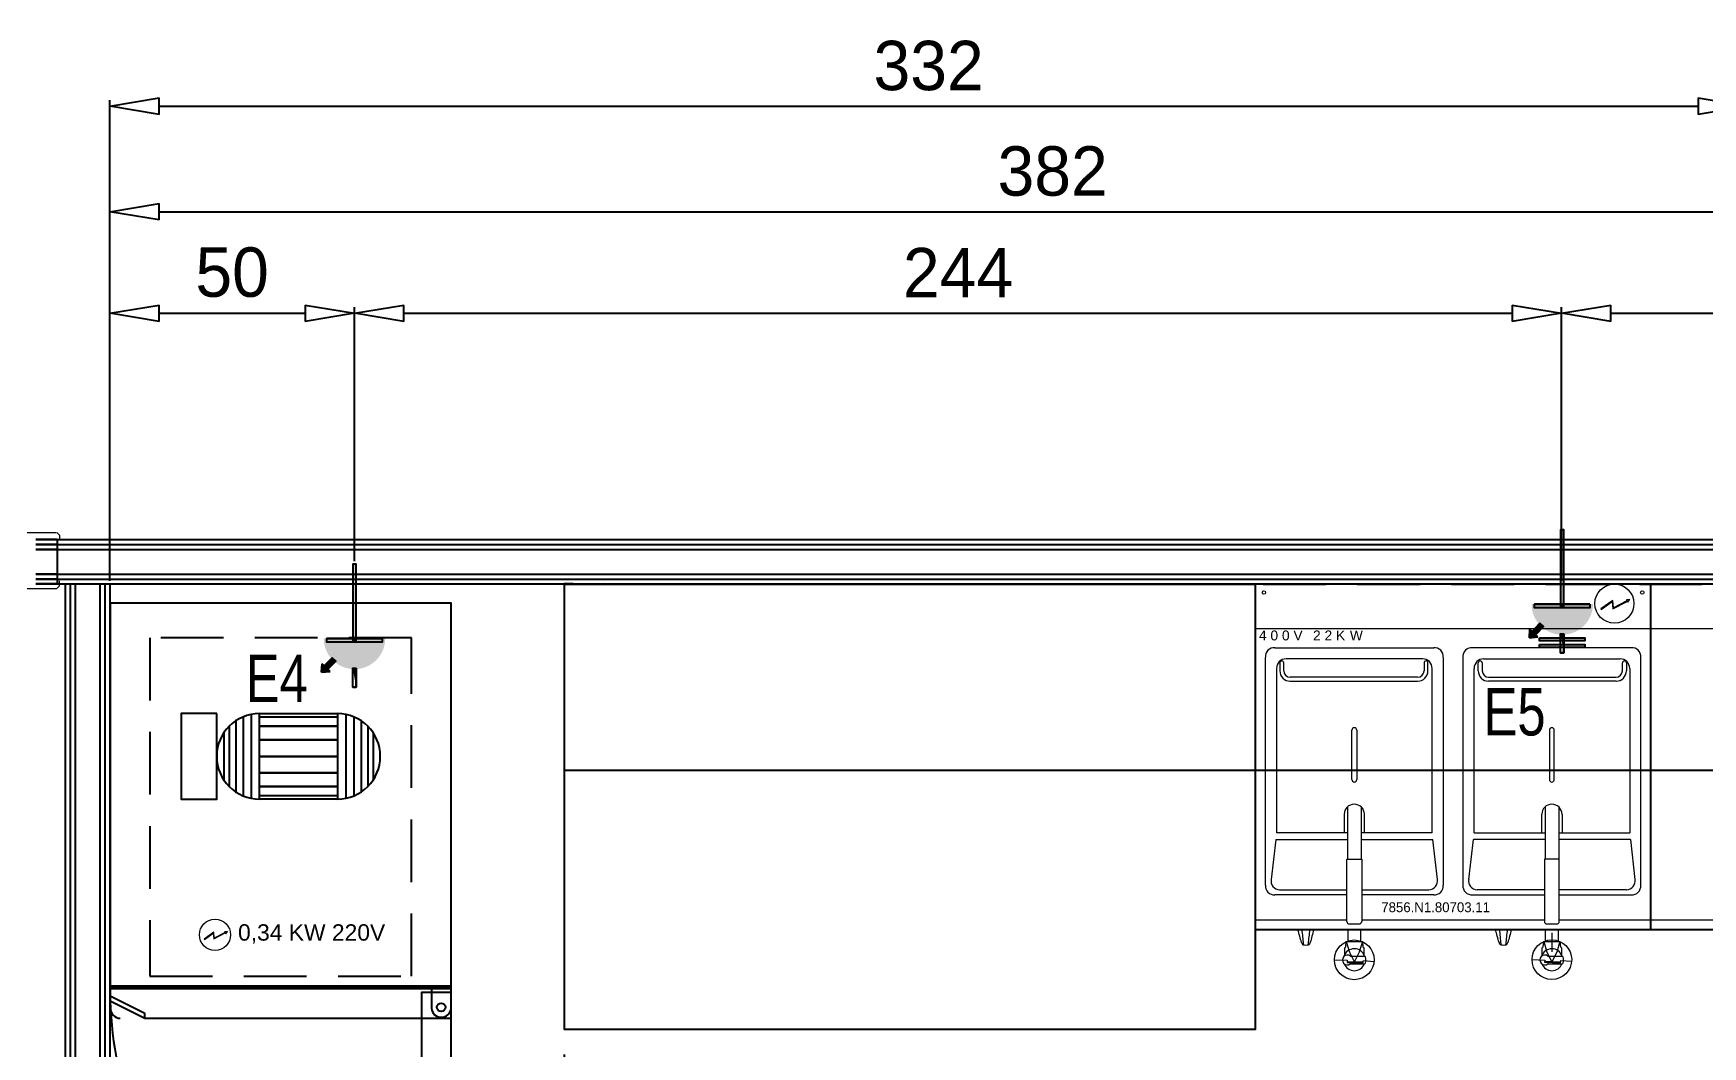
# Model space of a CAD drawing. Header units: millimetres. Extents: x 7703 to 16070, y -6855 to 95.
# Drawn here: x 13562.1 to 13900.1, y -6524.1 to -6319 of the extents above; entities that cross this region are included whole.
import ezdxf

# ---------------------------------------------------------------- set-up
doc = ezdxf.new("R2010")
doc.units = ezdxf.units.MM
doc.linetypes.add('CABLE CONTAIN', pattern=[0])
doc.linetypes.add('DASHED', pattern=[19.05, 12.7, -6.35])
doc.layers.add('gmg-dograma', color=35, linetype='Continuous', lineweight=15)
for name, color, linetype in [('Kıtc-002 Çizgi', 7, 'Continuous'), ('Kıtc-010 Elk Tes Yazı', 7, 'Continuous'), ('Kıtc-011 Elk Tes Yazı 001', 1, 'Continuous'), ('Kıtc-012 Elk Tes Ölçü', 1, 'Continuous'), ('Kıtc-014 Elk Tes İşaretler', 1, 'Continuous'), ('Kıtc-019 Su Tes İşaretler', 5, 'Continuous'), ('Kıtc-022 Gaz Tes Ölçü', 3, 'Continuous'), ('Kıtc-030 Yer Izgarası Ölçü', 220, 'Continuous'), ('Kıtc-040 Davlumbaz', 4, 'Continuous')]:
    doc.layers.add(name, color=color, linetype=linetype)
doc.styles.get("Standard").update_dxf_attribs({"font": 'stylu.ttf', "height": 10})
doc.dimstyles.new('ISO-25', dxfattribs={"dimtxt": 2.5, "dimasz": 5, "dimexe": 1.25, "dimexo": 0.625, "dimtad": 1, "dimdec": 0, "dimtxsty": 'Standard', "dimblk": 'ARCHTICK', "dimcen": 2.5, "dimclrd": 256, "dimclre": 256, "dimclrt": 256, "dimadec": 0, "dimazin": 0, "dimtfac": 1, "dimtdec": 0, "dimtmove": 0, "dimatfit": 3, "dimldrblk": 'ARCHTICK', "dimfxl": 1, "dimlwd": -1, "dimlwe": -1, "dimarcsym": 0})

# ---------------------------------------------------------------- blocks, each defined once
blk = doc.blocks.new('A$C02E65A5C')
at = {"layer": 'Kıtc-002 Çizgi', "lineweight": 5}
for p, q in [((0, 61), (40, 61)), ((0, 61), (40, 61)), ((0, 2), (40, 2))]:
    blk.add_line(p, q, dxfattribs=at)
at = {"layer": 'Kıtc-002 Çizgi'}
blk.add_lwpolyline([(40, 0), (0, 0), (0, 70), (40, 70)], close=True, dxfattribs=at)
blk = doc.blocks.new('A$C32643489')
at = {"layer": 'Kıtc-014 Elk Tes İşaretler', "linetype": 'Continuous', "lineweight": 0}
for p, q in [((3.63, 4.58), (1.2, 2.87)), ((1.26, 2.77), (3.51, 4.34)), ((3.51, 4.34), (3.63, 2.89)), ((3.75, 3.12), (3.63, 4.58)), ((3.63, 2.89), (6.55, 4.4)), ((6.48, 4.52), (3.75, 3.12)), ((7.08, 4.76), (6.36, 4.72)), ((6.36, 4.72), (6.46, 4.55)), ((6.46, 4.55), (6.67, 4.21)), ((6.55, 4.4), (6.48, 4.53)), ((6.67, 4.21), (7.08, 4.76)), ((1.2, 2.87), (1.26, 2.77))]:
    blk.add_line(p, q, dxfattribs=at)
blk.add_circle((3.95, 3.95), 3.95, dxfattribs=at)
blk = doc.blocks.new('A$C6CB009EE')
at = {"layer": 'Kıtc-019 Su Tes İşaretler', "color": 4, "linetype": 'Continuous', "lineweight": 0}
for p, q in [((2.39, 7.7), (3.03, 5.56)), ((5.66, 7.7), (5.01, 5.56)), ((0, 4.02), (2.6, 3.94)), ((2.6, 3.94), (2.56, 3.49)), ((2.57, 3.62), (2.56, 3.49)), ((2.56, 3.49), (5.78, 3.38)), ((2.56, 3.49), (5.78, 3.38)), ((5.8, 3.51), (2.57, 3.62)), ((2.57, 3.62), (5.8, 3.51)), ((3.03, 5.56), (3.98, 3.69)), ((3.98, 3.69), (4.02, 3.69)), ((4.07, 3.69), (4.02, 3.69)), ((5.01, 5.56), (4.07, 3.69)), ((5.78, 3.38), (5.86, 3.87)), ((5.78, 3.38), (5.8, 3.51)), ((5.86, 3.87), (8.03, 3.69))]:
    blk.add_line(p, q, dxfattribs=at)
blk.add_circle((4.02, 4.02), 4.02, dxfattribs=at)
blk = doc.blocks.new('A$C2FA44268')
at = {"layer": 'Kıtc-002 Çizgi', "lineweight": 5}
for centre, radius, start, end in [((-1419.73, -386.19), 1472.12, 15.2273, 15.33167), ((1.24, 0.51), 0.533, 185.4246, 251.8899), ((-30.55, -1.9), 31.74, 3.7631, 8.9605), ((1.6, 3.46), 3.5, 261.5295, 278.4705), ((0.83, 0.16), 0.305, 329.021, 5.0101), ((33.74, -1.9), 31.74, 171.0395, 176.2369), ((2.36, 0.16), 0.305, 174.9899, 210.979), ((1.95, 0.51), 0.533, 288.1101, 354.5754), ((1422.92, -386.19), 1472.12, 164.66833, 164.7727)]:
    blk.add_arc(centre, radius, start, end, dxfattribs=at)
blk = doc.blocks.new('A$C55274EFC')
at = {"layer": 'Kıtc-002 Çizgi', "lineweight": 5}
for p, q in [((254.3, 115.92), (334.3, 115.92)), ((258.23, 112), (290.37, 112)), ((330.37, 112), (298.23, 112)), ((256.3, 63.96), (256.3, 110.07)), ((259.22, 108.95), (259.22, 107.35)), ((260.02, 107.35), (260.02, 108.95)), ((288.13, 109.76), (260.48, 109.76)), ((288.42, 108.95), (288.42, 107.35)), ((289.22, 107.35), (289.22, 108.95)), ((292.3, 110.07), (292.3, 63.96)), ((296.3, 110.07), (296.3, 63.96)), ((299.39, 107.35), (299.39, 108.95)), ((300.19, 108.95), (300.19, 107.35)), ((300.48, 109.76), (328.13, 109.76)), ((328.59, 107.35), (328.59, 108.95)), ((329.39, 108.95), (329.39, 107.35)), ((332.3, 63.96), (332.3, 110.07)), ((258.55, 107.83), (258.55, 74.53)), ((287.12, 106.05), (261.32, 106.05)), ((261.32, 105.25), (287.12, 105.25)), ((290.06, 74.53), (290.06, 107.83)), ((298.55, 74.53), (298.55, 107.83)), ((301.49, 106.05), (327.29, 106.05)), ((327.29, 105.25), (301.49, 105.25)), ((330.06, 107.83), (330.06, 74.53)), ((273.8, 85.33), (273.8, 95.33)), ((274.8, 95.33), (274.8, 85.33)), ((313.8, 95.33), (313.8, 85.33)), ((314.8, 85.33), (314.8, 95.33)), ((272.25, 78.29), (272.25, 74.53)), ((272.91, 79.81), (272.91, 69.2)), ((275.68, 79.81), (275.68, 69.2)), ((276.35, 74.53), (276.35, 78.3)), ((312.26, 74.53), (312.26, 78.3)), ((312.93, 79.81), (312.93, 69.2)), ((315.69, 79.81), (315.69, 69.2)), ((316.36, 78.29), (316.36, 74.53)), ((272.91, 74.53), (258.55, 74.53)), ((272.91, 74.53), (272.25, 74.53)), ((290.06, 74.53), (275.68, 74.53)), ((298.55, 74.53), (312.93, 74.53)), ((315.69, 74.53), (316.36, 74.53)), ((315.69, 74.53), (330.06, 74.53)), ((258.42, 73.23), (257.47, 65.13)), ((258.42, 73.23), (272.91, 73.23)), ((275.68, 73.23), (290.19, 73.23)), ((291.13, 65.13), (290.19, 73.23)), ((297.47, 65.13), (298.42, 73.23)), ((312.93, 73.23), (298.42, 73.23)), ((330.19, 73.23), (315.69, 73.23)), ((330.19, 73.23), (331.13, 65.13)), ((272.8, 69.2), (275.8, 69.2)), ((272.8, 56.61), (272.8, 69.2)), ((275.8, 69.2), (275.8, 56.61)), ((315.8, 69.2), (312.8, 69.2)), ((312.8, 69.2), (312.8, 56.61)), ((315.8, 56.61), (315.8, 69.2)), ((272.8, 62.03), (258.23, 62.03)), ((259.19, 62.99), (272.8, 62.99)), ((275.8, 62.99), (289.42, 62.99)), ((290.37, 62.03), (275.8, 62.03)), ((298.23, 62.03), (312.8, 62.03)), ((312.8, 62.99), (299.19, 62.99)), ((329.42, 62.99), (315.8, 62.99)), ((315.8, 62.03), (330.37, 62.03)), ((254.3, 56.92), (272.8, 56.92)), ((272.97, 54.92), (272.97, 52.58)), ((273.3, 56.11), (275.3, 56.11)), ((275.64, 52.58), (275.64, 54.92)), ((275.8, 56.92), (312.8, 56.92)), ((312.97, 54.92), (312.97, 52.58)), ((313.3, 56.11), (315.3, 56.11)), ((314.3, 54.3), (314.3, 50.44)), ((315.64, 52.58), (315.64, 54.92)), ((315.8, 56.92), (334.3, 56.92)), ((272.5, 51.38), (272.3, 51.18)), ((272.3, 51.18), (272.3, 49.8)), ((272.6, 52.58), (272.5, 51.38)), ((272.6, 52.58), (276, 52.58)), ((276.1, 51.38), (276, 52.58)), ((276.3, 51.18), (276.1, 51.38)), ((276.3, 49.8), (276.3, 51.18)), ((312.5, 51.38), (312.3, 51.18)), ((312.3, 51.18), (312.3, 49.8)), ((312.6, 52.58), (312.5, 51.38)), ((312.6, 52.58), (316, 52.58)), ((316.1, 51.38), (316, 52.58)), ((316.3, 51.18), (316.1, 51.38)), ((316.3, 49.8), (316.3, 51.18)), ((273.61, 48.06), (276.38, 48.06)), ((273.64, 49.56), (276.38, 49.56)), ((313.61, 48.06), (316.38, 48.06)), ((313.64, 49.56), (316.38, 49.56))]:
    blk.add_line(p, q, dxfattribs=at)
at = {"layer": 'Kıtc-002 Çizgi'}
blk.add_lwpolyline([(254.3, 124.92), (334.3, 124.92), (334.3, 54.92), (254.3, 54.92)], close=True, dxfattribs=at)
at = {"layer": 'Kıtc-002 Çizgi', "lineweight": 5}
for centre in [(256, 123.19), (332.6, 123.19)]:
    blk.add_circle(centre, 0.35, dxfattribs=at)
for centre, radius, start, end in [((258.06, 110.24), 1.77, 84.5492, 185.4508), ((290.54, 110.24), 1.77, 354.5492, 95.4508), ((298.06, 110.24), 1.77, 84.5492, 185.4508), ((330.54, 110.24), 1.77, 354.5492, 95.4508), ((260.48, 107.83), 1.93, 90.1156, 179.8844), ((259.62, 108.95), 0.4, 0, 180), ((288.13, 107.83), 1.93, 0.1156, 89.8844), ((288.82, 108.95), 0.4, 0, 180), ((300.48, 107.83), 1.93, 90.1156, 179.8844), ((299.79, 108.95), 0.4, 0, 180), ((328.13, 107.83), 1.93, 0.1156, 89.8844), ((328.99, 108.95), 0.4, 0, 180), ((261.32, 107.35), 2.1, 180, 270), ((261.32, 107.35), 1.3, 180, 270), ((287.12, 107.35), 1.3, 270, 0), ((287.12, 107.35), 2.1, 270, 0), ((301.49, 107.35), 2.1, 180, 270), ((301.49, 107.35), 1.3, 180, 270), ((327.29, 107.35), 1.3, 270, 0), ((327.29, 107.35), 2.1, 270, 0), ((274.3, 95.33), 0.5, 360, 180), ((314.3, 95.33), 0.5, 360, 180), ((274.3, 85.33), 0.5, 180.0001, 359.9999), ((314.3, 85.33), 0.5, 180.0001, 359.9999), ((274.3, 78.29), 2.05, 0.2798, 179.9997), ((314.31, 78.29), 2.05, 0.0003, 179.7202), ((259.25, 64.8), 1.81, 169.4174, 267.9791), ((289.35, 64.8), 1.81, 272.0209, 10.5826), ((299.25, 64.8), 1.81, 169.4174, 267.9791), ((329.36, 64.8), 1.81, 272.0209, 10.5826), ((258.06, 63.79), 1.77, 174.5493, 275.4508), ((290.54, 63.79), 1.77, 264.5492, 5.4507), ((298.06, 63.79), 1.77, 174.5493, 275.4508), ((330.54, 63.79), 1.77, 264.5492, 5.4507), ((273.3, 56.61), 0.5, 180, 270), ((275.3, 56.61), 0.5, 270, 0), ((313.3, 56.61), 0.5, 180, 270), ((315.3, 56.61), 0.5, 270, 0), ((274.3, 48.88), 2.2, 18.0034, 162.1165), ((314.3, 48.88), 2.2, 18.0034, 162.1165), ((272.89, 48.82), 1, 51.433, 306.7497), ((274.3, 48.85), 2.2, 201.3685, 338.941), ((273.61, 47.86), 0.2, 89.999, 126.73), ((273.64, 49.76), 0.2, 231.4536, 270.0011), ((276.38, 49.36), 0.2, 14.8468, 90.0065), ((276.38, 48.26), 0.2, 269.9935, 345.1532), ((274.3, 48.81), 2.35, 345.1606, 14.8394), ((312.89, 48.82), 1, 51.433, 306.7497), ((314.3, 48.85), 2.2, 201.3685, 338.941), ((313.61, 47.86), 0.2, 89.999, 126.73), ((313.64, 49.76), 0.2, 231.4536, 270.0011), ((316.38, 49.36), 0.2, 14.8468, 90.0065), ((316.38, 48.26), 0.2, 269.9935, 345.1532), ((314.3, 48.81), 2.35, 345.1606, 14.8394)]:
    blk.add_arc(centre, radius, start, end, dxfattribs=at)
at = {"layer": 'Kıtc-002 Çizgi'}
for p in [(262.9, 51.88), (302.9, 51.88)]:
    blk.add_blockref('A$C2FA44268', p, dxfattribs=at)
at = {"layer": 'Kıtc-014 Elk Tes İşaretler'}
blk.add_blockref('A$C32643489', (323.02, 117), dxfattribs=at)
at = {"layer": 'Kıtc-019 Su Tes İşaretler'}
for p in [(270.28, 44.83), (310.28, 44.86)]:
    blk.add_blockref('A$C6CB009EE', p, dxfattribs=at)
at = {"layer": 'Kıtc-011 Elk Tes Yazı 001', "lineweight": 15, "insert": (254.99, 115.5), "char_height": 2, "attachment_point": 1}
blk.add_mtext_dynamic_manual_height_columns('{\\f@Arial Unicode MS|b0|i0|c162|p34;\\T1.5;400V 22KW}', width=71.9782, gutter_width=50, heights=[0], dxfattribs=at)
at = {"layer": 'Kıtc-011 Elk Tes Yazı 001', "lineweight": 15, "insert": (279.76, 60.49), "char_height": 2, "width": 63.4235, "attachment_point": 1}
blk.add_mtext('7856.N1.80703.11', dxfattribs=at)
blk = doc.blocks.new('A$C4E3860C5')
at = {"layer": 'Kıtc-014 Elk Tes İşaretler', "linetype": 'Continuous', "lineweight": 0}
for p, q in [((2.9, 3.66), (0.96, 2.3)), ((1, 2.21), (2.81, 3.48)), ((2.81, 3.48), (2.9, 2.31)), ((3, 2.49), (2.9, 3.66)), ((2.9, 2.31), (5.24, 3.52)), ((5.18, 3.62), (3, 2.49)), ((5.66, 3.81), (5.09, 3.77)), ((5.09, 3.77), (5.17, 3.64)), ((5.17, 3.64), (5.34, 3.36)), ((5.24, 3.52), (5.19, 3.62)), ((5.34, 3.36), (5.66, 3.81)), ((0.96, 2.3), (1, 2.21))]:
    blk.add_line(p, q, dxfattribs=at)
blk.add_circle((3.16, 3.16), 3.16, dxfattribs=at)
blk = doc.blocks.new('A$C563B523B')
at = {"layer": 'Kıtc-002 Çizgi'}
for p, q in [((0, 4.5), (7, 1)), ((0, 3.5), (7, 0)), ((7, 0), (7, 1))]:
    blk.add_line(p, q, dxfattribs=at)
blk.add_lwpolyline([(7, 0), (69, 0), (69, 6), (0, 6), (0, 2)], dxfattribs=at)
blk.add_arc((2, 2), 2, 180, 270, dxfattribs=at)
blk = doc.blocks.new('A$C3343078A')
at = {"layer": 'Kıtc-002 Çizgi', "color": 254}
for p, q in [((0, 4.5), (7, 1)), ((0, 3.5), (7, 0)), ((7, 0), (7, 1))]:
    blk.add_line(p, q, dxfattribs=at)
blk.add_lwpolyline([(7, 0), (69, 0), (69, 6), (0, 6), (0, 2)], dxfattribs=at)
blk.add_arc((2, 2), 2, 180, 270, dxfattribs=at)
blk = doc.blocks.new('A$C7D3845E6')
at = {"layer": 'Kıtc-002 Çizgi', "color": 4}
for p, q in [((28.49, 125.27), (28.49, 108.33)), ((47.71, 125.27), (47.71, 108.33)), ((24.07, 122.91), (24.07, 110.69)), ((25.38, 123.98), (25.38, 109.62)), ((26.87, 124.78), (26.87, 108.82)), ((49.33, 124.78), (49.33, 108.82)), ((50.82, 123.98), (50.82, 109.62)), ((52.13, 122.91), (52.13, 110.69)), ((23, 121.6), (23, 112)), ((53.2, 121.6), (53.2, 112))]:
    blk.add_line(p, q, dxfattribs=at)
at = {"layer": 'Kıtc-002 Çizgi'}
for points in [[(0, 70.3), (69, 70.3), (69, 147.8), (0, 147.8)], [(0, 69.8), (69, 69.8), (69, 70.3), (0, 70.3)]]:
    blk.add_lwpolyline(points, close=True, dxfattribs=at)
at = {"layer": 'Kıtc-002 Çizgi', "linetype": 'DASHED'}
blk.add_lwpolyline([(8, 72.3), (61, 72.3), (61, 140.8), (8, 140.8)], close=True, dxfattribs=at)
at = {"layer": 'Kıtc-002 Çizgi', "color": 4}
for points in [[(21.54, 125.44), (14.34, 125.44), (14.34, 108.16), (21.54, 108.16)], [(30.18, 125.44), (46.02, 125.44), (46.02, 108.16), (30.18, 108.16)], [(30.18, 124.78), (46.02, 124.78), (46.02, 122.91), (30.18, 122.91)], [(30.18, 122.91), (46.02, 122.91), (46.02, 120.11), (30.18, 120.11)], [(30.18, 120.11), (46.02, 120.11), (46.02, 116.8), (30.18, 116.8)], [(30.18, 116.8), (46.02, 116.8), (46.02, 113.49), (30.18, 113.49)], [(30.18, 113.49), (46.02, 113.49), (46.02, 110.69), (30.18, 110.69)], [(30.18, 110.69), (46.02, 110.69), (46.02, 108.82), (30.18, 108.82)]]:
    blk.add_lwpolyline(points, close=True, dxfattribs=at)
at = {"layer": 'Kıtc-002 Çizgi'}
blk.add_lwpolyline([(69, 65.8), (69, 70.3), (65, 70.3), (65, 65.8)], dxfattribs=at)
blk.add_circle((67, 66.01), 0.867, dxfattribs=at)
at = {"layer": 'Kıtc-002 Çizgi', "color": 4}
for centre, start, end in [((30.18, 116.8), 90, 270), ((46.02, 116.8), 270, 90)]:
    blk.add_arc(centre, 8.64, start, end, dxfattribs=at)
at = {"layer": 'Kıtc-002 Çizgi', "color": 254, "linetype": 'DASHED'}
blk.add_arc((69.28, 69.02), 69.3, 181.4201, 264.7997, dxfattribs=at)
at = {"layer": 'Kıtc-002 Çizgi'}
blk.add_arc((67, 66.01), 2.01, 186.0256, 353.9744, dxfattribs=at)
for name, p in [('A$C4E3860C5', (18.04, 77.53)), ('A$C563B523B', (0, 63.8))]:
    blk.add_blockref(name, p, dxfattribs=at)
at = {"layer": 'Kıtc-002 Çizgi', "rotation": 90}
blk.add_blockref('A$C3343078A', (69, 0), dxfattribs=at)
at = {"layer": 'Kıtc-011 Elk Tes Yazı 001', "insert": (25.86, 82.81), "char_height": 3.3081, "attachment_point": 1}
blk.add_mtext_dynamic_manual_height_columns('{\\f@Arial Unicode MS|b0|i0|c162|p34;0,34 KW 220V }', width=29.8536, gutter_width=50, heights=[0], dxfattribs=at)
blk = doc.blocks.new('A$C78E614D5')
at = {"layer": 'Kıtc-014 Elk Tes İşaretler'}
h = blk.add_hatch(color=256, dxfattribs=at)
edge = h.paths.add_edge_path()
edge.add_line((15.01, 0.43), (15.01, 1.06))
edge.add_ellipse((15.01, 6.66), major_axis=(-3.96, 3.96), ratio=1, start_angle=135, end_angle=315)
edge.add_line((15.01, 12.25), (15.01, 12.88))
edge.add_ellipse((15.01, 6.66), major_axis=(-4.4, -4.4), ratio=1, start_angle=45, end_angle=225, ccw=False)
h = blk.add_hatch(color=256, dxfattribs=at)
h.paths.add_polyline_path([(15.02, 12.24), (15.76, 12.24), (15.76, 1.05), (15.02, 1.05)])
edge = h.paths.add_edge_path(flags=17)
edge.add_line((15.76, 12.24), (15.76, 1.05))
edge.add_line((15.02, 12.24), (15.02, 1.05))
for points in [[(15.02, 6.34), (15.76, 6.34), (15.76, 6.97), (15.02, 6.97)], [(21.69, 1.74), (21.26, 1.28), (20.57, 0.55), (20.13, 0.09), (21.87, 0)]]:
    blk.add_hatch(color=256, dxfattribs=at).paths.add_polyline_path(points)
h = blk.add_hatch(color=256, dxfattribs=at)
h.paths.add_polyline_path([(21.04, 6.97), (24.88, 6.97), (24.88, 6.34), (21.04, 6.34)], flags=16)
edge = h.paths.add_edge_path(flags=17)
edge.add_line((24.88, 6.34), (21.07, 6.34))
edge.add_line((24.88, 6.97), (21.04, 6.97))
edge.add_line((24.88, 6.34), (24.88, 6.97))
at = {"layer": 'Kıtc-014 Elk Tes İşaretler', "extrusion": (0, 0, -1)}
blk.add_hatch(color=256, dxfattribs=at).paths.add_polyline_path([(-18.91, 2.13), (-19.6, 2.85), (-21.26, 1.28), (-20.57, 0.55)])
at = {"layer": 'Kıtc-014 Elk Tes İşaretler'}
for p, q in [((15.02, 12.24), (15.02, 1.05)), ((15.76, 12.24), (15.76, 1.05)), ((24.88, 6.97), (21.04, 6.97)), ((24.88, 6.34), (21.07, 6.34)), ((18.91, 2.13), (20.57, 0.55)), ((19.6, 2.85), (21.26, 1.28)), ((20.57, 0.55), (21.26, 1.28))]:
    blk.add_line(p, q, dxfattribs=at)
at = {"layer": 'Kıtc-014 Elk Tes İşaretler', "extrusion": (0, 0, -1)}
for p, q in [((20.57, 0.55), (20.13, 0.09)), ((21.87, 0), (20.13, 0.09)), ((21.69, 1.74), (21.26, 1.28)), ((21.87, 0), (21.69, 1.74))]:
    blk.add_line(p, q, dxfattribs=at)
at = {"layer": 'Kıtc-014 Elk Tes İşaretler'}
for points in [[(15.02, 12.24), (15.76, 12.24), (15.76, 1.05), (15.02, 1.05)], [(21.04, 6.97), (24.88, 6.97), (24.88, 6.34), (21.04, 6.34)]]:
    blk.add_lwpolyline(points, close=True, dxfattribs=at)
for points in [[(15.76, 6.97), (0, 6.97), (0, 6.34), (15.76, 6.34)], [(24.88, 6.34), (24.88, 6.97)]]:
    blk.add_lwpolyline(points, dxfattribs=at)
at = {"layer": 'Kıtc-014 Elk Tes İşaretler', "extrusion": (0, 0, -1)}
for points in [[(-18.91, 2.13), (-19.6, 2.85), (-19.6, 2.85), (-18.91, 2.13)], [(-18.91, 2.13), (-19.6, 2.85), (-21.26, 1.28), (-20.57, 0.55)]]:
    blk.add_lwpolyline(points, close=True, dxfattribs=at)
blk = doc.blocks.new('A$C613035E7')
at = {"layer": 'Kıtc-002 Çizgi'}
blk.add_blockref('A$C78E614D5', (0, 0), dxfattribs=at)
blk = doc.blocks.new('A$C0CEA1DDE')
at = {"layer": 'Kıtc-014 Elk Tes İşaretler'}
blk.add_hatch(color=256, dxfattribs=at).paths.add_polyline_path([(15.02, 6.34), (15.02, 6.97), (0, 6.97), (0, 6.34)])
blk.add_blockref('A$C613035E7', (0, 0), dxfattribs=at)
blk = doc.blocks.new('A$C2D20552D')
at = {"layer": 'Kıtc-002 Çizgi'}
blk.add_blockref('A$C0CEA1DDE', (0, 0), dxfattribs=at)
blk = doc.blocks.new('_ClosedBlank')
at = {"color": 0, "linetype": 'ByBlock', "lineweight": -2}
for p, q in [((-1, 0.167), (0, 0)), ((-1, 0.167), (-1, -0.167)), ((0, 0), (-1, -0.167))]:
    blk.add_line(p, q, dxfattribs=at)
blk = doc.blocks.new('*D133')
at = {"layer": 'Defpoints', "color": 0, "transparency": 16777216}
for p in [(13627.13, -6375.66), (13627.13, -6426.46), (13577.57, -6430.45)]:
    blk.add_point(p, dxfattribs=at)
at = {"layer": 'Kıtc-012 Elk Tes Ölçü', "transparency": 16777216}
for p, q in [((13577.57, -6429.83), (13577.57, -6374.41)), ((13587.57, -6375.66), (13617.13, -6375.66)), ((13627.13, -6425.84), (13627.13, -6374.41))]:
    blk.add_line(p, q, dxfattribs=at)
at = {"layer": 'Kıtc-012 Elk Tes Ölçü', "transparency": 16777216, "xscale": 10, "yscale": 10, "zscale": 10, "rotation": 180}
blk.add_blockref('_ClosedBlank', (13577.57, -6375.66), dxfattribs=at)
at = {"layer": 'Kıtc-012 Elk Tes Ölçü', "transparency": 16777216, "xscale": 10, "yscale": 10, "zscale": 10}
blk.add_blockref('_ClosedBlank', (13627.13, -6375.66), dxfattribs=at)
at = {"layer": 'Kıtc-012 Elk Tes Ölçü', "transparency": 16777216, "insert": (13602.35, -6367.4), "char_height": 10, "attachment_point": 5}
blk.add_mtext('50', dxfattribs=at)
blk = doc.blocks.new('*D134')
at = {"layer": 'Defpoints', "color": 0, "transparency": 16777216}
for p in [(13871.52, -6375.66), (13627.13, -6426.46), (13871.52, -6430.45)]:
    blk.add_point(p, dxfattribs=at)
at = {"layer": 'Kıtc-012 Elk Tes Ölçü', "transparency": 16777216}
for p, q in [((13627.13, -6425.84), (13627.13, -6374.41)), ((13637.13, -6375.66), (13861.52, -6375.66)), ((13871.52, -6429.83), (13871.52, -6374.41))]:
    blk.add_line(p, q, dxfattribs=at)
at = {"layer": 'Kıtc-012 Elk Tes Ölçü', "transparency": 16777216, "xscale": 10, "yscale": 10, "zscale": 10, "rotation": 180}
blk.add_blockref('_ClosedBlank', (13627.13, -6375.66), dxfattribs=at)
at = {"layer": 'Kıtc-012 Elk Tes Ölçü', "transparency": 16777216, "xscale": 10, "yscale": 10, "zscale": 10}
blk.add_blockref('_ClosedBlank', (13871.52, -6375.66), dxfattribs=at)
at = {"layer": 'Kıtc-012 Elk Tes Ölçü', "transparency": 16777216, "insert": (13749.32, -6367.43), "char_height": 10, "attachment_point": 5}
blk.add_mtext('244', dxfattribs=at)
blk = doc.blocks.new('*D135')
at = {"layer": 'Defpoints', "color": 0, "transparency": 16777216}
for p in [(14076.68, -6375.66), (14076.68, -6422.4), (13871.52, -6430.45)]:
    blk.add_point(p, dxfattribs=at)
at = {"layer": 'Kıtc-012 Elk Tes Ölçü', "transparency": 16777216}
for p, q in [((13871.52, -6429.83), (13871.52, -6374.41)), ((13881.52, -6375.66), (14066.68, -6375.66)), ((14076.68, -6421.77), (14076.68, -6374.41))]:
    blk.add_line(p, q, dxfattribs=at)
at = {"layer": 'Kıtc-012 Elk Tes Ölçü', "transparency": 16777216, "xscale": 10, "yscale": 10, "zscale": 10, "rotation": 180}
blk.add_blockref('_ClosedBlank', (13871.52, -6375.66), dxfattribs=at)
at = {"layer": 'Kıtc-012 Elk Tes Ölçü', "transparency": 16777216, "xscale": 10, "yscale": 10, "zscale": 10}
blk.add_blockref('_ClosedBlank', (14076.68, -6375.66), dxfattribs=at)
at = {"layer": 'Kıtc-012 Elk Tes Ölçü', "transparency": 16777216, "insert": (13974.1, -6367.4), "char_height": 10, "attachment_point": 5}
blk.add_mtext('205', dxfattribs=at)
blk = doc.blocks.new('A$C70B1350C')
at = {"layer": 'Kıtc-014 Elk Tes İşaretler'}
for points in [[(21.83, 11.26), (22.45, 11.26), (22.45, 2.05), (21.83, 2.05)], [(23.23, 11.26), (23.84, 11.26), (23.84, 2.05), (23.23, 2.05)], [(15.02, 6.34), (15.02, 6.97), (0, 6.97), (0, 6.34)]]:
    blk.add_hatch(color=256, dxfattribs=at).paths.add_polyline_path(points)
for points in [[(21.83, 2.05), (21.83, 11.26), (22.45, 11.26), (22.45, 2.05)], [(23.23, 2.05), (23.23, 11.26), (23.84, 11.26), (23.84, 2.05)]]:
    blk.add_lwpolyline(points, close=True, dxfattribs=at)
at = {"layer": 'Kıtc-002 Çizgi'}
blk.add_blockref('A$C78E614D5', (0, 0), dxfattribs=at)
blk = doc.blocks.new('A$C695727A4')
at = {"layer": 'Kıtc-002 Çizgi'}
blk.add_blockref('A$C70B1350C', (0, 0), dxfattribs=at)
blk = doc.blocks.new('A$C16244562')
at = {"layer": 'Kıtc-002 Çizgi'}
blk.add_blockref('A$C695727A4', (0, 0), dxfattribs=at)
blk = doc.blocks.new('A$C57F46219')
at = {"layer": 'Kıtc-002 Çizgi'}
blk.add_blockref('A$C16244562', (0, 0), dxfattribs=at)
blk = doc.blocks.new('A$C6CB40E89')
at = {"layer": 'Kıtc-002 Çizgi'}
blk.add_blockref('A$C57F46219', (0, 0), dxfattribs=at)
blk = doc.blocks.new('*D137')
at = {"layer": 'Defpoints', "color": 0, "transparency": 16777216}
for p in [(13959.38, -6355.11), (13577.57, -6429.45), (13959.38, -6430.1)]:
    blk.add_point(p, dxfattribs=at)
at = {"layer": 'Kıtc-022 Gaz Tes Ölçü', "transparency": 16777216}
for p, q in [((13577.57, -6428.83), (13577.57, -6353.86)), ((13587.57, -6355.11), (13949.38, -6355.11)), ((13959.38, -6429.47), (13959.38, -6353.86))]:
    blk.add_line(p, q, dxfattribs=at)
at = {"layer": 'Kıtc-022 Gaz Tes Ölçü', "transparency": 16777216, "xscale": 10, "yscale": 10, "zscale": 10, "rotation": 180}
blk.add_blockref('_ClosedBlank', (13577.57, -6355.11), dxfattribs=at)
at = {"layer": 'Kıtc-022 Gaz Tes Ölçü', "transparency": 16777216, "xscale": 10, "yscale": 10, "zscale": 10}
blk.add_blockref('_ClosedBlank', (13959.38, -6355.11), dxfattribs=at)
at = {"layer": 'Kıtc-022 Gaz Tes Ölçü', "transparency": 16777216, "insert": (13768.48, -6346.93), "char_height": 10, "attachment_point": 5}
blk.add_mtext('382', dxfattribs=at)
blk = doc.blocks.new('*D141')
at = {"layer": 'Defpoints', "color": 0, "transparency": 16777216}
for p in [(13909.17, -6333.76), (13577.57, -6430.45), (13909.17, -6459.72)]:
    blk.add_point(p, dxfattribs=at)
at = {"layer": 'Kıtc-012 Elk Tes Ölçü', "transparency": 16777216}
for p, q in [((13577.57, -6429.83), (13577.57, -6332.51)), ((13909.17, -6459.09), (13909.17, -6332.51)), ((13587.57, -6333.76), (13899.17, -6333.76))]:
    blk.add_line(p, q, dxfattribs=at)
at = {"layer": 'Kıtc-012 Elk Tes Ölçü', "transparency": 16777216, "xscale": 10, "yscale": 10, "zscale": 10, "rotation": 180}
blk.add_blockref('_ClosedBlank', (13577.57, -6333.76), dxfattribs=at)
at = {"layer": 'Kıtc-012 Elk Tes Ölçü', "transparency": 16777216, "xscale": 10, "yscale": 10, "zscale": 10}
blk.add_blockref('_ClosedBlank', (13909.17, -6333.76), dxfattribs=at)
at = {"layer": 'Kıtc-012 Elk Tes Ölçü', "transparency": 16777216, "insert": (13743.37, -6325.58), "char_height": 10, "attachment_point": 5}
blk.add_mtext('332', dxfattribs=at)

msp = doc.modelspace()

# ---------------------------------------------------------------- linework, layer by layer
at = {"color": 251, "linetype": 'CABLE CONTAIN'}
for p, q in [((13562.59, -6421.45), (13808.57, -6421.45)), ((13566.9, -6421.45), (13562.59, -6421.45)), ((13562.59, -6422.45), (13808.57, -6422.45)), ((13566.9, -6422.45), (13562.59, -6422.45)), ((13562.59, -6423.45), (13808.57, -6423.45)), ((13566.9, -6423.45), (13562.59, -6423.45)), ((13566.9, -6421.45), (13566.9, -6430.45)), ((13808.57, -6421.45), (14229.56, -6421.45)), ((13808.57, -6422.45), (14229.56, -6422.45)), ((13808.57, -6423.45), (14229.56, -6423.45)), ((13562.59, -6428.45), (13808.57, -6428.45)), ((13566.9, -6428.45), (13562.59, -6428.45)), ((13562.59, -6429.45), (13808.57, -6429.45)), ((13566.9, -6429.45), (13562.59, -6429.45)), ((13562.59, -6430.45), (13808.57, -6430.45)), ((13566.9, -6430.45), (13562.59, -6430.45)), ((13568.57, -6430.45), (13568.57, -6655.33)), ((13569.57, -6430.45), (13569.57, -6655.33)), ((13570.57, -6430.45), (13570.57, -6655.33)), ((13575.57, -6430.45), (13575.57, -6655.33)), ((13576.57, -6430.45), (13576.57, -6655.33)), ((13577.57, -6430.45), (13577.57, -6655.33)), ((13808.57, -6428.45), (14229.56, -6428.45)), ((13808.57, -6429.45), (14229.56, -6429.45)), ((13808.57, -6430.45), (14229.56, -6430.45))]:
    msp.add_line(p, q, dxfattribs=at)
at = {"layer": 'gmg-dograma'}
for p, q in [((13560.88, -6420.04), (13566.72, -6420.04)), ((13567.38, -6420.54), (13566.88, -6420.04)), ((13567.38, -6420.54), (13567.38, -6421.54)), ((13567.38, -6430.85), (13566.88, -6431.35)), ((13567.38, -6430.85), (13567.38, -6429.85)), ((13560.88, -6431.35), (13566.88, -6431.35))]:
    msp.add_line(p, q, dxfattribs=at)
at = {"layer": 'Kıtc-002 Çizgi'}
msp.add_lwpolyline([(13809.56, -6430.53), (13669.57, -6430.53), (13669.57, -6520.53), (13809.56, -6520.53)], close=True, dxfattribs=at)
at = {"layer": 'Kıtc-030 Yer Izgarası Ölçü'}
msp.add_line((13669.57, -6468.17), (14262.46, -6468.17), dxfattribs=at)
at = {"layer": 'Kıtc-040 Davlumbaz', "linetype": 'DASHED'}
msp.add_lwpolyline([(14109.56, -6430.7), (13669.57, -6430.45), (13669.57, -6540.45), (14109.56, -6540.7)], close=True, dxfattribs=at)

# ---------------------------------------------------------------- block references
at = {"layer": 'Kıtc-002 Çizgi', "rotation": 270}
for name, p in [('A$C6CB40E89', (13864.99, -6419.49)), ('A$C2D20552D', (13620.47, -6426.46))]:
    msp.add_blockref(name, p, dxfattribs=at)
at = {"layer": 'Kıtc-002 Çizgi', "lineweight": -2}
for name, p in [('A$C55274EFC', (13555.25, -6555.37)), ('A$C02E65A5C', (13889.56, -6500.45))]:
    msp.add_blockref(name, p, dxfattribs=at)
at = {"layer": 'Kıtc-002 Çizgi'}
msp.add_blockref('A$C7D3845E6', (13577.69, -6582.14), dxfattribs=at)

# ---------------------------------------------------------------- texts
at = {"layer": 'Kıtc-010 Elk Tes Yazı', "width": 0.8}
for s, p in [('E4', (13605.12, -6454.36)), ('E5', (13855.72, -6461.11))]:
    msp.add_text(s, height=9.6, dxfattribs=at).set_placement(p)

# ---------------------------------------------------------------- dimensions: what is measured, and where the dimension line sits
at = {"layer": 'Kıtc-012 Elk Tes Ölçü'}
for base, p1, p2, override, picture, middle in [((13909.17, -6333.76), (13577.57, -6430.45), (13909.17, -6459.72), {"dimtxt": 10, "dimasz": 10, "dimgap": 3, "dimblk": 'ClosedBlank', "dimcen": 5, "dimldrblk": 'ClosedBlank', "dimfxl": 0, "dimtfillclr": 256}, '*D141', (13743.37, -6325.58)), ((13627.13, -6375.66), (13577.57, -6430.45), (13627.13, -6426.46), {"dimtxt": 10, "dimasz": 10, "dimgap": 3, "dimblk": 'ClosedBlank', "dimcen": 5, "dimldrblk": 'ClosedBlank', "dimfxl": 0, "dimtfillclr": 256}, '*D133', (13602.35, -6367.4)), ((13871.52, -6375.66), (13627.13, -6426.46), (13871.52, -6430.45), {"dimtxt": 10, "dimasz": 10, "dimgap": 3, "dimblk": 'ClosedBlank', "dimcen": 5, "dimtmove": 1, "dimldrblk": 'ClosedBlank', "dimfxl": 0, "dimtfillclr": 256}, '*D134', (13749.32, -6367.43)), ((14076.68, -6375.66), (13871.52, -6430.45), (14076.68, -6422.4), {"dimtxt": 10, "dimasz": 10, "dimgap": 3, "dimblk": 'ClosedBlank', "dimcen": 5, "dimtmove": 1, "dimldrblk": 'ClosedBlank', "dimfxl": 0, "dimtfillclr": 256}, '*D135', (13974.1, -6367.4))]:
    dim = msp.add_linear_dim(base=base, p1=p1, p2=p2, dimstyle='ISO-25', override=override, dxfattribs=at)
    dim.commit()
    dim.dimension.update_dxf_attribs({"geometry": picture, "text_midpoint": middle})
at = {"layer": 'Kıtc-022 Gaz Tes Ölçü'}
dim = msp.add_linear_dim(base=(13959.38, -6355.11), p1=(13577.57, -6429.45), p2=(13959.38, -6430.1), dimstyle='ISO-25', override={"dimtxt": 10, "dimasz": 10, "dimgap": 3, "dimblk": 'ClosedBlank', "dimcen": 5, "dimldrblk": 'ClosedBlank', "dimfxl": 0, "dimtfillclr": 256}, dxfattribs=at)
dim.commit()
dim.dimension.update_dxf_attribs({"geometry": '*D137', "text_midpoint": (13768.48, -6346.93)})

doc.saveas('drawing.dxf')
